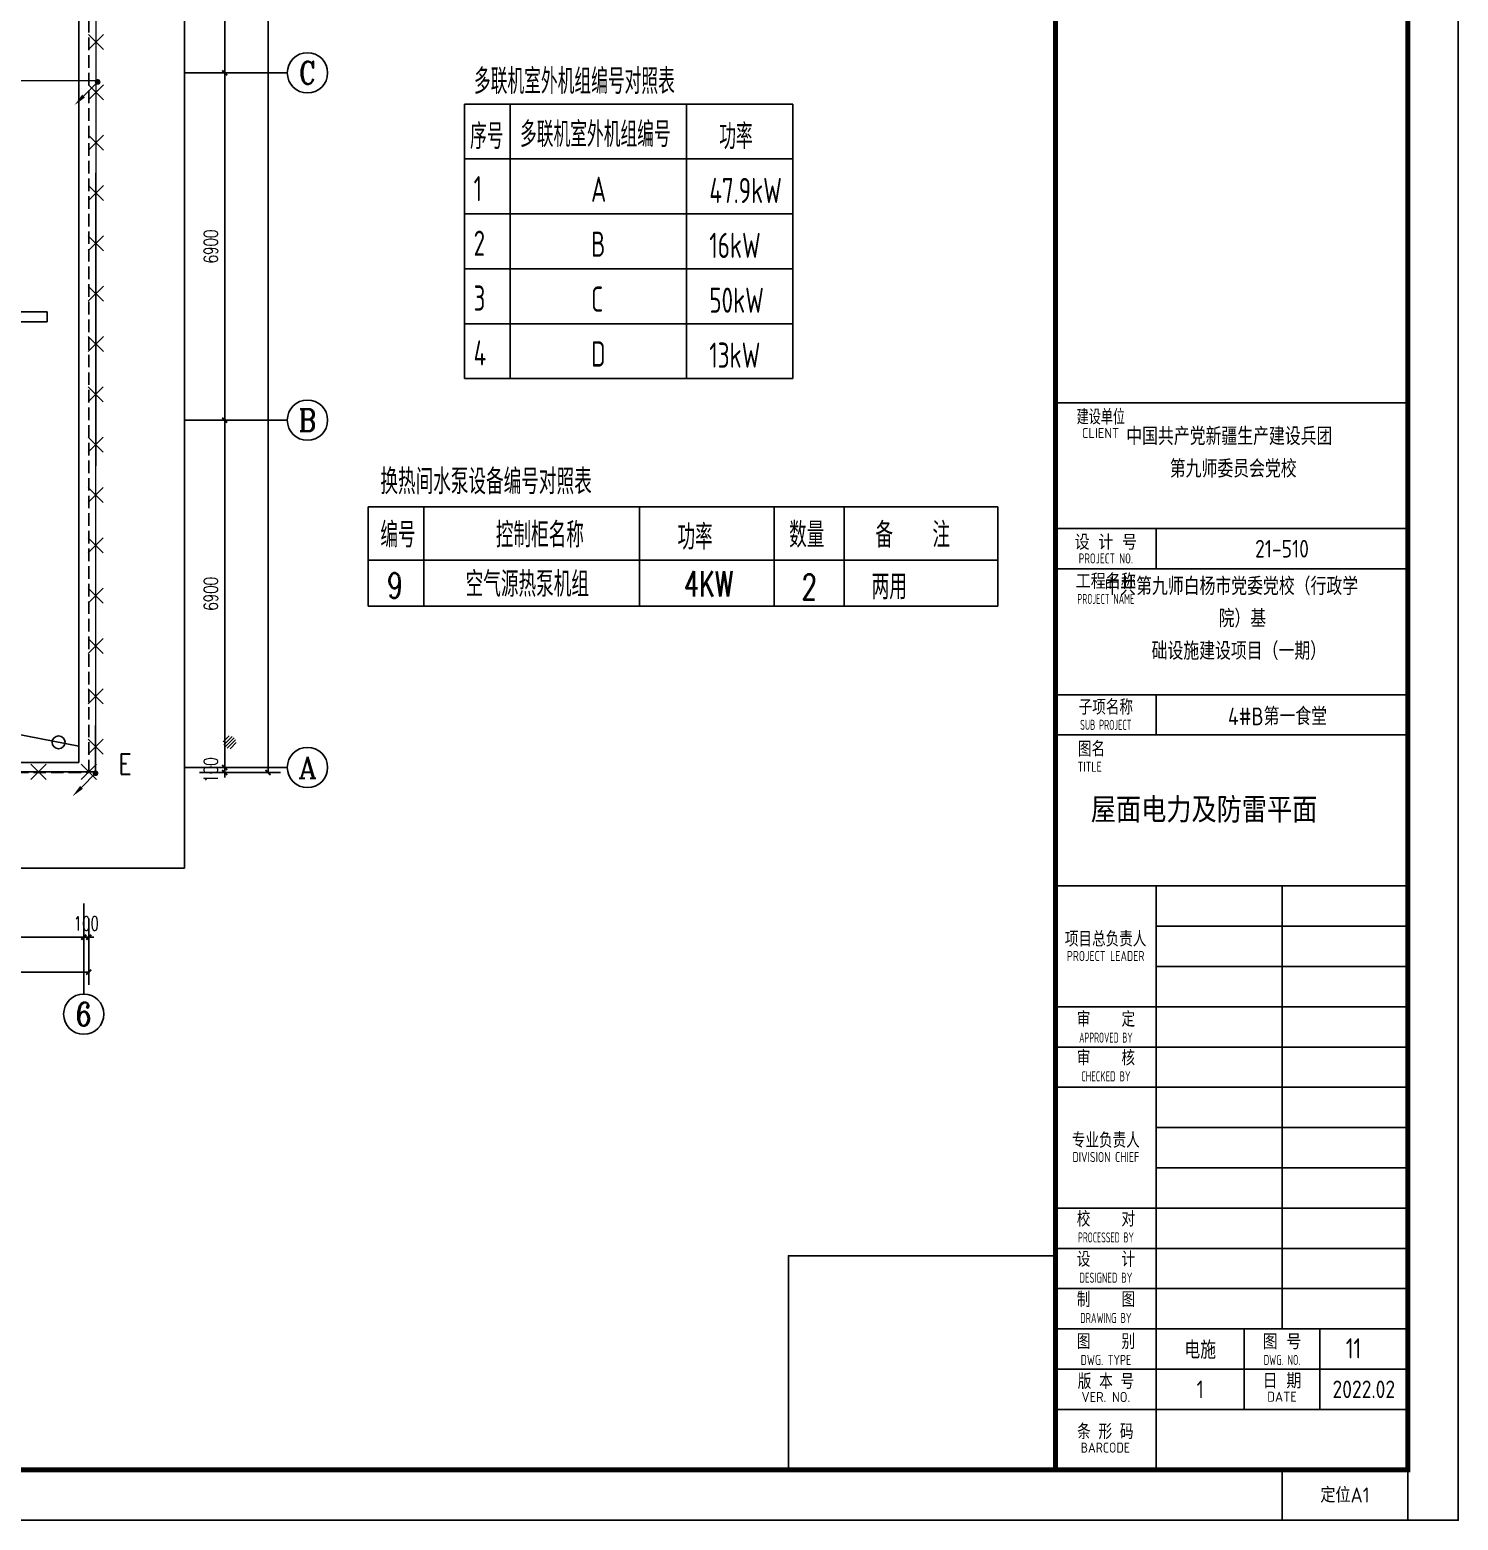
# Model space of a CAD drawing. Extents: x 2350667 to 3185789, y 309667 to 706270.
# Drawn here: x 2406391 to 2434767, y 309667 to 339276 of the extents above; entities that cross this region are included whole.
import ezdxf
from ezdxf.enums import TextEntityAlignment as Align

# ---------------------------------------------------------------- set-up
doc = ezdxf.new("R2010")
doc.units = 0
doc.header["$LTSCALE"] = 1000
doc.linetypes.add('DASH', pattern=[0.35, 0.25, -0.1])
for name, color, linetype in [('0-底图', 7, 'Continuous'), ('A-ANNO-DIMS', 3, 'Continuous'), ('AXIS', 3, 'Continuous'), ('AXIS_TEXT', 7, 'Continuous'), ('BTTK', 7, 'Continuous'), ('CABLETRAY', 4, 'Continuous'), ('LWIRE', 4, 'Continuous'), ('P-FLDR', 7, 'Continuous'), ('PUB_DIM', 3, 'Continuous'), ('PUB_TITLE', 4, 'Continuous'), ('SIG_TEXT', 7, 'Continuous'), ('TEL_SYMB', 3, 'Continuous'), ('TEL_TEXT', 7, 'Continuous'), ('W_DIM', 4, 'Continuous'), ('WIRE-避雷', 4, 'Continuous')]:
    doc.layers.add(name, color=color, linetype=linetype)
doc.layers.add('条形码', color=7, linetype='Continuous', plot=False)
doc.layers.add('验收章', color=7, linetype='Continuous', plot=False)
doc.styles.add('_TCH_AXIS', font='COMPLEX', dxfattribs={"bigfont": 'GBCBIG'})
doc.styles.add('_TEL_DIM', font='SIMPLEX', dxfattribs={"width": 0.8, "height": 3.5, "bigfont": 'HZTXT'})
doc.styles.add('A_DIM_T3', font='SIMPLEX', dxfattribs={"width": 0.7, "bigfont": 'HZ'})
doc.styles.add('COMPLEX', font='COMPLEX')
doc.styles.add('HZ', font='rs.shx', dxfattribs={"width": 0.8, "bigfont": 'hztxt.shx'})
doc.styles.add('HZ(TK)', font='geniso.shx', dxfattribs={"width": 0.9, "bigfont": 'hztxt.shx'})
doc.styles.add('HZTXT', font='tssdeng.shx', dxfattribs={"width": 0.7, "bigfont": 'tssdchn.shx'})
doc.styles.get("Standard").update_dxf_attribs({"font": 'geniso.shx', "bigfont": 'hztxt.shx'})
doc.styles.add('TG_LINETYPE', font='SIMPLEX', dxfattribs={"width": 0.8, "height": 5, "bigfont": 'HZTXT'})
doc.styles.add('中西文等高字体', font='tssdeng.shx', dxfattribs={"width": 0.8, "bigfont": 'tssdchn.shx'})
doc.linetypes.add('TG_／暗', pattern='A,2,-0.21,["/",TG_LINETYPE,S=0.05,R=-8.594367,X=-0.2,Y=-0.04],0', length=2.21)
doc.dimstyles.new('_TCH_ARCH&&100', dxfattribs={"dimtxt": 280, "dimasz": 100, "dimexe": 250, "dimexo": 300, "dimgap": 135, "dimtad": 1, "dimdec": 0, "dimzin": 0, "dimdsep": 46, "dimtxsty": 'A_DIM_T3', "dimblk": 'ARCHTICK', "dimcen": 0.09, "dimclrt": 7, "dimazin": 2, "dimtfac": 1, "dimtdec": 0, "dimtix": 1, "dimtmove": 2, "dimatfit": 3, "dimfxl": 150, "dimtolj": 1, "dimtzin": 0, "dimarcsym": 0})

# ---------------------------------------------------------------- blocks, each defined once
blk = doc.blocks.new('vhtemplate_2020年新竖式图框_A1')
at = {"layer": 'BTTK'}
for p, q in [((831, 222), (761, 222)), ((831, 197), (761, 197)), ((781, 197), (781, 189)), ((831, 189), (761, 189)), ((831, 164), (761, 164)), ((781, 164), (781, 156)), ((831, 156), (761, 156)), ((831, 126), (761, 126)), ((781, 126), (781, 10)), ((806, 126), (806, 38)), ((831, 118), (781, 118)), ((831, 110), (781, 110)), ((831, 102), (761, 102)), ((831, 94), (761, 94)), ((831, 86), (761, 86)), ((831, 78), (781, 78)), ((831, 70), (781, 70)), ((831, 62), (761, 62)), ((831, 54), (761, 54)), ((831, 46), (761, 46)), ((831, 38), (761, 38)), ((798.5, 38), (798.5, 22)), ((813.5, 38), (813.5, 22)), ((831, 30), (761, 30)), ((831, 22), (761, 22))]:
    blk.add_line(p, q, dxfattribs=at)
at = {"layer": 'PUB_TITLE', "color": 7}
blk.add_lwpolyline([(0, 594), (841, 594), (841, 0), (0, 0)], close=True, dxfattribs=at)
at = {"layer": 'PUB_TITLE', "const_width": 1}
blk.add_lwpolyline([(25, 10), (831, 10), (831, 584), (25, 584)], close=True, dxfattribs=at)
blk.add_lwpolyline([(761, 10), (761, 584)], dxfattribs=at)
at = {"layer": '条形码'}
blk.add_lwpolyline([(781, 22), (831, 22), (831, 10), (781, 10)], close=True, dxfattribs=at)
at = {"layer": '验收章'}
for points in [[(761, 10), (707.93, 10), (707.93, 52.53), (761, 52.53)], [(806, 10), (831, 10), (831, 0), (806, 0)]]:
    blk.add_lwpolyline(points, close=True, dxfattribs=at)
at = {"layer": 'BTTK', "style": 'HZ(TK)'}
for s, height, width, p in [('建设单位', 3, 0.8, (770.01, 219.17)), ('PROJECT NO.', 2, 0.75, (771, 191.07)), ('PROJECT NAME', 2, 0.65, (771, 183.03)), ('子项名称', 3, 0.9, (771, 161.52)), ('SUB PROJECT', 2, 0.65, (771, 158.01)), ('项目总负责人', 3, 0.9, (770.96, 115.45)), ('PROJECT LEADER', 2, 0.8, (770.96, 112.09)), ('审    定', 3, 0.9, (771.02, 99.52)), ('APPROVED BY', 2, 0.6, (771.02, 95.87)), ('审    核', 3, 0.9, (771.02, 91.83)), ('CHECKED BY', 2, 0.7, (771.02, 88.18)), ('专业负责人', 3, 0.9, (771, 75.48)), ('DIVISION CHIEF', 2, 0.8, (771, 72.15)), ('校    对', 3, 0.9, (771.02, 59.83)), ('PROCESSED BY', 2, 0.6, (771.02, 56.17)), ('设    计', 3, 0.9, (771.02, 51.83)), ('DESIGNED BY', 2, 0.7, (771.02, 48.17)), ('制    图', 3, 0.9, (771.02, 43.83)), ('DRAWING BY', 2, 0.7, (771.02, 40.17)), ('图    别', 3, 0.9, (771.02, 35.5)), ('DWG. TYPE', 2, 0.8, (771.02, 31.84)), ('DWG. NO.', 2, 0.7, (806, 31.84)), ('版 本 号', 3, 0.9, (771.02, 27.57)), ('条 形 码', 3, 0.9, (770.9, 17.6)), ('BARCODE', 2, 0.95, (770.9, 14.42))]:
    blk.add_text(s, height=height, dxfattribs=dict(at, width=width)).set_placement(p, align=Align.MIDDLE_CENTER)
for s, height, p in [('CLIENT', 2, (769.95, 215.99)), ('设 计 号', 3, (771, 194.28)), ('工程名称', 3, (771, 186.52)), ('图 号', 3, (806, 35.46)), ('日 期', 3, (806, 27.67)), ('VER. NO.', 2, (771, 24.48)), ('DATE', 2, (806, 24.52))]:
    blk.add_text(s, height=height, dxfattribs=at).set_placement(p, align=Align.MIDDLE_CENTER)
for s, height, width, p in [('图名', 3, 0.9, (765.46, 153.22)), ('TITLE', 2, 0.8, (765.4, 149.68))]:
    blk.add_text(s, height=height, dxfattribs=dict(at, width=width)).set_placement(p, align=Align.MIDDLE_LEFT)
at = {"layer": 'BTTK', "color": 4, "style": 'HZ(TK)', "width": 0.9}
for tag, p in [('合作单位', (796, 511.5)), ('建设单位', (796, 209.5)), ('工程名称', (796, 176.5)), ('子项名称', (806, 160)), ('图纸名称', (796, 141))]:
    blk.add_attdef(tag, text='', height=3.5, dxfattribs=at).set_placement(p, align=Align.MIDDLE_CENTER)
for tag, p in [('注册证书号', (808.5, 309.01)), ('注册印章号', (808.5, 301.01)), ('设计号', (806, 193)), ('图别', (789.75, 34)), ('图号', (822.25, 34)), ('版本号', (789.75, 26)), ('日期', (822.25, 26))]:
    blk.add_attdef(tag, text='', height=3.5, dxfattribs=at).set_placement(p, align=Align.MIDDLE)
at = {"layer": '验收章', "style": 'HZ(TK)'}
blk.add_text('定位A1', height=3, dxfattribs=at).set_placement((818.5, 5), align=Align.MIDDLE_CENTER)
blk = doc.blocks.new('$TelecSys$00000080')
for p, q in [((-0.7, -0.7), (0, 0)), ((0.104, 0.104), (0.104, 0.104)), ((-0.104, -0.104), (-0.104, -0.104))]:
    blk.add_line(p, q)
at = {"const_width": 0.142}
blk.add_lwpolyline([(0.071, 0, 1), (-0.071, 0, 1)], format="xyb", close=True, dxfattribs=at)
blk.add_solid([(-0.63, -0.77), (-0.77, -0.63), (-1.15, -1.15)])
at = {"width": 0.8, "flags": 9}
blk.add_attdef('A', (0, 0), '', height=0.00002, rotation=180, dxfattribs=at)
blk = doc.blocks.new('$TelecSys$00000009')
for p, q in [((-0.5, 0.5), (0.5, -0.5)), ((0.5, 0.5), (-0.5, -0.5))]:
    blk.add_line(p, q)
blk = doc.blocks.new("ghk'")
at = {"layer": 'W_DIM'}
for p, q in [((2413114, -173975), (2425619, -173975)), ((2413114, -173975), (2413114, -175949)), ((2414220, -173975), (2414220, -175949)), ((2418506, -173975), (2418506, -175949)), ((2421180, -173975), (2421180, -175949)), ((2422569, -173975), (2422569, -175949)), ((2425619, -173975), (2425619, -175949)), ((2413114, -175035), (2425619, -175035)), ((2413114, -175035), (2425619, -175035)), ((2413114, -175949), (2425619, -175949))]:
    blk.add_line(p, q, dxfattribs=at)
at = {"layer": 'W_DIM', "style": 'HZ', "width": 0.7}
for s, p in [('换热间水泵设备编号对照表', (2413355, -173725)), ('编号', (2413355, -174784)), ('控制柜名称 ', (2415649, -174784)), ('功率', (2419257, -174826)), ('数量', (2421475, -174784)), ('备   注', (2423190, -174785)), ('2', (2421725, -175814)), ('两用', (2423115, -175814))]:
    blk.add_text(s, height=500, dxfattribs=at).set_placement(p)
for s, p in [('9', (2413644, -175787)), ('空气源热泵机组', (2416274, -175763)), ('4KW', (2419873, -175755))]:
    blk.add_text(s, height=500, dxfattribs=at).set_placement(p, align=Align.CENTER)
blk = doc.blocks.new('_ArchTick')
at = {"color": 0, "linetype": 'ByBlock', "const_width": 0.4}
blk.add_lwpolyline([(-0.5, -0.5), (0.5, 0.5)], dxfattribs=at)
blk = doc.blocks.new('*D819')
at = {"layer": 'A-ANNO-DIMS', "color": 0, "lineweight": -2, "transparency": 16777216}
for p, q in [((2843352, -76993), (2843352, -76893)), ((2842852, -76993), (2843602, -76993)), ((2842852, -77093), (2843602, -77093)), ((2843352, -77093), (2843352, -76993)), ((2843352, -77093), (2843352, -77193))]:
    blk.add_line(p, q, dxfattribs=at)
at = {"layer": 'Defpoints', "color": 0, "transparency": 16777216}
for p in [(2842552, -76993), (2842552, -77093), (2843352, -76993)]:
    blk.add_point(p, dxfattribs=at)
at = {"layer": 'A-ANNO-DIMS', "color": 0, "lineweight": -2, "transparency": 16777216, "xscale": 100, "yscale": 100, "zscale": 100}
for p, rotation in [((2843352, -76993), 270), ((2843352, -77093), 90)]:
    blk.add_blockref('_ArchTick', p, dxfattribs=dict(at, rotation=rotation))
at = {"layer": 'A-ANNO-DIMS', "color": 7, "transparency": 16777216, "insert": (2843077, -77043), "char_height": 280, "attachment_point": 5, "rotation": 90, "style": 'A_DIM_T3'}
blk.add_mtext('\\A1;100', dxfattribs=at)
blk = doc.blocks.new('*D820')
at = {"layer": 'A-ANNO-DIMS', "color": 0, "lineweight": -2, "transparency": 16777216}
for p, q in [((2842852, -70093), (2843602, -70093)), ((2843352, -76993), (2843352, -70093)), ((2842852, -76993), (2843602, -76993))]:
    blk.add_line(p, q, dxfattribs=at)
at = {"layer": 'Defpoints', "color": 0, "transparency": 16777216}
for p in [(2842552, -70093), (2843352, -70093), (2842552, -76993)]:
    blk.add_point(p, dxfattribs=at)
at = {"layer": 'A-ANNO-DIMS', "color": 0, "lineweight": -2, "transparency": 16777216, "xscale": 100, "yscale": 100, "zscale": 100}
for p, rotation in [((2843352, -70093), 90), ((2843352, -76993), 270)]:
    blk.add_blockref('_ArchTick', p, dxfattribs=dict(at, rotation=rotation))
at = {"layer": 'A-ANNO-DIMS', "color": 7, "transparency": 16777216, "insert": (2843077, -73543), "char_height": 280, "attachment_point": 5, "rotation": 90, "style": 'A_DIM_T3'}
blk.add_mtext('\\A1;6900', dxfattribs=at)
blk = doc.blocks.new('*D821')
at = {"layer": 'A-ANNO-DIMS', "color": 0, "lineweight": -2, "transparency": 16777216}
for p, q in [((2842852, -63193), (2843602, -63193)), ((2843352, -70093), (2843352, -63193)), ((2842852, -70093), (2843602, -70093))]:
    blk.add_line(p, q, dxfattribs=at)
at = {"layer": 'Defpoints', "color": 0, "transparency": 16777216}
for p in [(2842552, -63193), (2843352, -63193), (2842552, -70093)]:
    blk.add_point(p, dxfattribs=at)
at = {"layer": 'A-ANNO-DIMS', "color": 0, "lineweight": -2, "transparency": 16777216, "xscale": 100, "yscale": 100, "zscale": 100}
for p, rotation in [((2843352, -63193), 90), ((2843352, -70093), 270)]:
    blk.add_blockref('_ArchTick', p, dxfattribs=dict(at, rotation=rotation))
at = {"layer": 'A-ANNO-DIMS', "color": 7, "transparency": 16777216, "insert": (2843077, -66643), "char_height": 280, "attachment_point": 5, "rotation": 90, "style": 'A_DIM_T3'}
blk.add_mtext('\\A1;6900', dxfattribs=at)
blk = doc.blocks.new('*D822')
at = {"layer": 'A-ANNO-DIMS', "color": 0, "lineweight": -2, "transparency": 16777216}
for p, q in [((2842852, -55993), (2843602, -55993)), ((2843352, -63193), (2843352, -55993)), ((2842852, -63193), (2843602, -63193))]:
    blk.add_line(p, q, dxfattribs=at)
at = {"layer": 'Defpoints', "color": 0, "transparency": 16777216}
for p in [(2842552, -55993), (2843352, -55993), (2842552, -63193)]:
    blk.add_point(p, dxfattribs=at)
at = {"layer": 'A-ANNO-DIMS', "color": 0, "lineweight": -2, "transparency": 16777216, "xscale": 100, "yscale": 100, "zscale": 100}
for p, rotation in [((2843352, -55993), 90), ((2843352, -63193), 270)]:
    blk.add_blockref('_ArchTick', p, dxfattribs=dict(at, rotation=rotation))
at = {"layer": 'A-ANNO-DIMS', "color": 7, "transparency": 16777216, "insert": (2843077, -59593), "char_height": 280, "attachment_point": 5, "rotation": 90, "style": 'A_DIM_T3'}
blk.add_mtext('\\A1;7200', dxfattribs=at)
blk = doc.blocks.new('*D826')
at = {"layer": 'Defpoints', "color": 0, "transparency": 16777216}
for p in [(2842552, -42093), (2844213, -42093), (2842552, -77093)]:
    blk.add_point(p, dxfattribs=at)
at = {"layer": 'PUB_DIM', "color": 0, "lineweight": -2, "transparency": 16777216}
for p, q in [((2842852, -42093), (2844463, -42093)), ((2844213, -77093), (2844213, -42093)), ((2842852, -77093), (2844463, -77093))]:
    blk.add_line(p, q, dxfattribs=at)
at = {"layer": 'PUB_DIM', "color": 0, "lineweight": -2, "transparency": 16777216, "xscale": 100, "yscale": 100, "zscale": 100}
for p, rotation in [((2844213, -42093), 90), ((2844213, -77093), 270)]:
    blk.add_blockref('_ArchTick', p, dxfattribs=dict(at, rotation=rotation))
at = {"layer": 'PUB_DIM', "color": 7, "transparency": 16777216, "insert": (2843938, -59593), "char_height": 280, "attachment_point": 5, "rotation": 90, "style": 'A_DIM_T3'}
blk.add_mtext('\\A1;35000', dxfattribs=at)
blk = doc.blocks.new('*D832')
at = {"layer": 'A-ANNO-DIMS', "color": 0, "lineweight": -2, "transparency": 16777216}
for p, q in [((2833652, -79994), (2833652, -80617)), ((2840552, -79994), (2840552, -80617)), ((2833652, -80367), (2840552, -80367))]:
    blk.add_line(p, q, dxfattribs=at)
at = {"layer": 'Defpoints', "color": 0, "transparency": 16777216}
for p in [(2833652, -79694), (2840552, -79694), (2840552, -80367)]:
    blk.add_point(p, dxfattribs=at)
at = {"layer": 'A-ANNO-DIMS', "color": 0, "lineweight": -2, "transparency": 16777216, "xscale": 100, "yscale": 100, "zscale": 100, "rotation": 180}
blk.add_blockref('_ArchTick', (2833652, -80367), dxfattribs=at)
at = {"layer": 'A-ANNO-DIMS', "color": 0, "lineweight": -2, "transparency": 16777216, "xscale": 100, "yscale": 100, "zscale": 100}
blk.add_blockref('_ArchTick', (2840552, -80367), dxfattribs=at)
at = {"layer": 'A-ANNO-DIMS', "color": 7, "transparency": 16777216, "insert": (2837102, -80092), "char_height": 280, "attachment_point": 5, "style": 'A_DIM_T3'}
blk.add_mtext('\\A1;6900', dxfattribs=at)
blk = doc.blocks.new('*D833')
at = {"layer": 'A-ANNO-DIMS', "color": 0, "lineweight": -2, "transparency": 16777216}
for p, q in [((2840552, -79994), (2840552, -80617)), ((2840652, -79994), (2840652, -80617)), ((2840552, -80367), (2840452, -80367)), ((2840552, -80367), (2840652, -80367)), ((2840652, -80367), (2840752, -80367))]:
    blk.add_line(p, q, dxfattribs=at)
at = {"layer": 'Defpoints', "color": 0, "transparency": 16777216}
for p in [(2840552, -79694), (2840652, -79694), (2840652, -80367)]:
    blk.add_point(p, dxfattribs=at)
at = {"layer": 'A-ANNO-DIMS', "color": 0, "lineweight": -2, "transparency": 16777216, "xscale": 100, "yscale": 100, "zscale": 100}
blk.add_blockref('_ArchTick', (2840552, -80367), dxfattribs=at)
at = {"layer": 'A-ANNO-DIMS', "color": 0, "lineweight": -2, "transparency": 16777216, "xscale": 100, "yscale": 100, "zscale": 100, "rotation": 180}
blk.add_blockref('_ArchTick', (2840652, -80367), dxfattribs=at)
at = {"layer": 'A-ANNO-DIMS', "color": 7, "transparency": 16777216, "insert": (2840602, -80092), "char_height": 280, "attachment_point": 5, "style": 'A_DIM_T3'}
blk.add_mtext('\\A1;100', dxfattribs=at)
blk = doc.blocks.new('*D841')
at = {"layer": 'Defpoints', "color": 0, "transparency": 16777216}
for p in [(2805952, -79694), (2840652, -79694), (2840652, -81059)]:
    blk.add_point(p, dxfattribs=at)
at = {"layer": 'PUB_DIM', "color": 0, "lineweight": -2, "transparency": 16777216}
for p, q in [((2805952, -79994), (2805952, -81309)), ((2840652, -79994), (2840652, -81309)), ((2805952, -81059), (2840652, -81059))]:
    blk.add_line(p, q, dxfattribs=at)
at = {"layer": 'PUB_DIM', "color": 0, "lineweight": -2, "transparency": 16777216, "xscale": 100, "yscale": 100, "zscale": 100, "rotation": 180}
blk.add_blockref('_ArchTick', (2805952, -81059), dxfattribs=at)
at = {"layer": 'PUB_DIM', "color": 0, "lineweight": -2, "transparency": 16777216, "xscale": 100, "yscale": 100, "zscale": 100}
blk.add_blockref('_ArchTick', (2840652, -81059), dxfattribs=at)
at = {"layer": 'PUB_DIM', "color": 7, "transparency": 16777216, "insert": (2823302, -80784), "char_height": 280, "attachment_point": 5, "style": 'A_DIM_T3'}
blk.add_mtext('\\A1;34700', dxfattribs=at)
blk = doc.blocks.new('_AXISO')
blk.add_circle((0, 0), 0.5)
at = {"layer": 'AXIS_TEXT', "style": 'COMPLEX', "width": 1.041667}
blk.add_attdef('A', text='', height=0.56, dxfattribs=at).set_placement((-0.25, -0.28), (0.25, -0.28), align=Align.FIT)
blk = doc.blocks.new('hjkhk')
at = {"layer": 'P-FLDR'}
h = blk.add_hatch(dxfattribs=at)
h.set_pattern_fill('ANSI31', color=256, scale=30)
h.set_pattern_definition([(45, (2043317.495, 364748.18), (-33.6759605, 33.6759605), [])])
edge = h.paths.add_edge_path()
edge.add_arc((2809952.3, -42692.9), 128, 0, 360)
edge = h.paths.add_edge_path()
edge.add_arc((2823912.8, -42692.9), 128, 0, 360)
edge = h.paths.add_edge_path()
edge.add_arc((2843452.3, -42692.9), 128, 0, 360)
edge = h.paths.add_edge_path()
edge.add_arc((2843452.3, -76492.9), 128, 0, 360)
edge = h.paths.add_edge_path()
edge.add_arc((2823912.8, -76492.9), 128, 0, 360)
edge = h.paths.add_edge_path()
edge.add_arc((2809952.3, -76492.9), 128, 0, 360)
for points in [[(2804052.3, -40192.9), (2842552.3, -40192.9), (2842552.3, -78992.9), (2804052.3, -78992.9)], [(2806152.3, -76892.9), (2840452.3, -76892.9), (2840452.3, -42292.9), (2806152.3, -42292.9)]]:
    blk.add_lwpolyline(points, close=True)
at = {"linetype": 'DASH'}
blk.add_lwpolyline([(2805952.3, -77092.9), (2840652.3, -77092.9), (2840652.3, -42092.9), (2805952.3, -42092.9)], close=True, dxfattribs=at)
blk.add_lwpolyline([(2806152.3, -76570.3), (2813532.5, -74587.3), (2820516.8, -76492.1), (2830282.5, -74587.3), (2840452.3, -76570.3)])
blk.add_circle((2840052.3, -76492.9), 128)
at = {"layer": 'AXIS'}
for p, q in [((2842552.3, -63192.9), (2844596.7, -63192.9)), ((2842552.3, -70092.9), (2844596.7, -70092.9)), ((2842552.3, -76992.9), (2844596.7, -76992.9)), ((2840552.3, -79693.6), (2840552.3, -81493.6))]:
    blk.add_line(p, q, dxfattribs=at)
ref = blk.add_blockref('_AXISO', (2844996.7, -63192.9), dxfattribs=dict(at, xscale=800, yscale=800, zscale=800))
ref.add_attrib('A', 'C', dxfattribs={"layer": 'AXIS_TEXT', "height": 455.7, "style": '_TCH_AXIS'}).set_placement((2844834, -63420.7), (2845159.4, -63420.7), align=Align.FIT)
ref = blk.add_blockref('_AXISO', (2844996.7, -70092.9), dxfattribs=dict(at, xscale=800, yscale=800, zscale=800))
ref.add_attrib('A', 'B', dxfattribs={"layer": 'AXIS_TEXT', "height": 435.3, "style": '_TCH_AXIS'}).set_placement((2844820.5, -70310.5), (2845172.9, -70310.5), align=Align.FIT)
ref = blk.add_blockref('_AXISO', (2844996.7, -76992.9), dxfattribs=dict(at, xscale=800, yscale=800, zscale=800))
ref.add_attrib('A', 'A', dxfattribs={"layer": 'AXIS_TEXT', "height": 425.2, "style": '_TCH_AXIS'}).set_placement((2844814.5, -77205.5), (2845178.9, -77205.5), align=Align.FIT)
ref = blk.add_blockref('_AXISO', (2840552.3, -81893.6), dxfattribs=dict(at, xscale=800, yscale=800, zscale=800))
ref.add_attrib('A', '6', dxfattribs={"layer": 'AXIS_TEXT', "height": 465.9, "style": '_TCH_AXIS'}).set_placement((2840397, -82126.6), (2840707.7, -82126.6), align=Align.FIT)
at = {"layer": 'A-ANNO-DIMS'}
for p1, p2, distance, picture, middle in [((2842552.3, -63192.9), (2842552.3, -55992.9), -800, '*D822', (2843077.3, -59592.9)), ((2842552.3, -70092.9), (2842552.3, -63192.9), -800, '*D821', (2843077.3, -66642.9)), ((2842552.3, -76992.9), (2842552.3, -70092.9), -800, '*D820', (2843077.3, -73542.9)), ((2842552.3, -77092.9), (2842552.3, -76992.9), -800, '*D819', (2843077.3, -77042.9)), ((2833652.3, -79693.6), (2840552.3, -79693.6), -673.6, '*D832', (2837102.3, -80092.2)), ((2840552.3, -79693.6), (2840652.3, -79693.6), -673.6, '*D833', (2840602.3, -80092.2))]:
    dim = blk.add_aligned_dim(p1=p1, p2=p2, distance=distance, dimstyle='_TCH_ARCH&&100', dxfattribs=at)
    dim.commit()
    dim.dimension.update_dxf_attribs({"geometry": picture, "text_midpoint": middle})
at = {"layer": 'PUB_DIM'}
for p1, p2, distance, picture, middle in [((2842552.3, -77092.9), (2842552.3, -42092.9), -1661, '*D826', (2843938.4, -59592.9)), ((2805952.3, -79693.6), (2840652.3, -79693.6), -1365.2, '*D841', (2823302.3, -80783.8))]:
    dim = blk.add_aligned_dim(p1=p1, p2=p2, distance=distance, dimstyle='_TCH_ARCH&&100', dxfattribs=at)
    dim.commit()
    dim.dimension.update_dxf_attribs({"geometry": picture, "text_midpoint": middle})

msp = doc.modelspace()

# ---------------------------------------------------------------- linework, layer by layer
at = {"layer": 'BTTK', "color": 0}
for p, q in [((2415026, 332347, -7), (2415026, 337802, -7)), ((2415026, 337802, -7), (2421549, 337802, -7)), ((2415935, 332347, -7), (2415935, 337802, -7)), ((2419438, 332347, -7), (2419438, 337802, -7)), ((2419438, 332347, -7), (2419438, 337802, -7)), ((2421549, 332347, -7), (2421549, 337802, -7)), ((2415026, 336711, -7), (2421549, 336711, -7)), ((2415026, 335620, -7), (2421549, 335620, -7)), ((2415026, 334529, -7), (2421549, 334529, -7)), ((2415026, 333438, -7), (2421549, 333438, -7)), ((2415026, 332347, -7), (2421549, 332347, -7))]:
    msp.add_line(p, q, dxfattribs=at)
at = {"layer": 'CABLETRAY'}
for p, q in [((2395215, 333672), (2406734, 333672)), ((2406734, 333472), (2395215, 333472)), ((2406734, 333672), (2406734, 333472))]:
    msp.add_line(p, q, dxfattribs=at)
at = {"layer": 'WIRE-避雷', "const_width": 30}
msp.add_lwpolyline([(2373064, 324539), (2407697, 324535), (2407718, 359352), (2373025, 359355)], dxfattribs=at)
at = {"layer": 'WIRE-避雷', "color": 4, "linetype": 'TG_／暗', "const_width": 30}
msp.add_lwpolyline([(2399034, 338267), (2407755, 338267)], dxfattribs=at)

# ---------------------------------------------------------------- block references
at = {"layer": '0-底图'}
ref = msp.add_blockref('vhtemplate_2020年新竖式图框_A1', (2350667, 309667), dxfattribs=dict(at, xscale=100, yscale=100, zscale=100))
ref.add_attrib('日期', '2022.02', dxfattribs={"layer": 'BTTK', "color": 4, "height": 350, "style": 'HZ(TK)', "width": 0.9}).set_placement((2432892, 312267), align=Align.MIDDLE)
ref.add_attrib('版本号', '1', dxfattribs={"layer": 'BTTK', "color": 4, "height": 350, "style": 'HZ(TK)', "width": 0.9}).set_placement((2429642, 312267), align=Align.MIDDLE)
ref.add_attrib('图别', '电施', dxfattribs={"layer": 'BTTK', "color": 4, "height": 350, "style": 'HZ(TK)', "width": 0.9}).set_placement((2429642, 313067), align=Align.MIDDLE)
ref.add_attrib('设计号', '21-510', dxfattribs={"layer": 'BTTK', "color": 4, "height": 350, "style": 'HZ(TK)', "width": 0.9}).set_placement((2431267, 328967), align=Align.MIDDLE)
ref.add_attrib('子项名称_001', '4#B第一食堂', (2430194, 325461), dxfattribs={"layer": 'BTTK', "color": 4, "height": 350, "style": 'HZ(TK)', "width": 0.9})
ref.add_attrib('工程名称_001', '中共第九师白杨市党委党校（行政学', (2427739, 328046), dxfattribs={"layer": 'BTTK', "color": 4, "height": 350, "style": 'HZ(TK)', "width": 0.9})
ref.add_attrib('建设单位_001', '中国共产党新疆生产建设兵团', (2428173, 331025), dxfattribs={"layer": 'BTTK', "color": 4, "height": 350, "style": 'HZ(TK)', "width": 0.9})
ref.add_attrib('工程名称_002', '院）基', (2430007, 327404), dxfattribs={"layer": 'BTTK', "color": 4, "height": 350, "style": 'HZ(TK)', "width": 0.9})
ref.add_attrib('工程名称_003', '础设施建设项目（一期）', (2428677, 326760), dxfattribs={"layer": 'BTTK', "color": 4, "height": 350, "style": 'HZ(TK)', "width": 0.9})
ref.add_attrib('建设单位_002', '第九师委员会党校', (2429038, 330380), dxfattribs={"layer": 'BTTK', "color": 4, "height": 350, "style": 'HZ(TK)', "width": 0.9})
for name, p in [('hjkhk', (-433090, 401614)), ("ghk'", (0, 503775))]:
    msp.add_blockref(name, p, dxfattribs=at)
at = {"layer": 'LWIRE', "xscale": 300, "yscale": 300, "zscale": 300}
for p, rotation in [((2407706, 339035), 89.96542700797397), ((2407705, 338035), 89.96542700797397), ((2407704, 337035), 89.96542700797397), ((2407704, 336035), 89.96542700797397), ((2407703, 335035), 89.96542700797397), ((2407703, 334035), 89.96542700797397), ((2407702, 333035), 89.96542700797397), ((2407701, 332035), 89.96542700797397), ((2407701, 331035), 89.96542700797397), ((2407700, 330035), 89.96542700797397), ((2407700, 329035), 89.96542700797397), ((2407699, 328035), 89.96542700797397), ((2407698, 327035), 89.96542700797397), ((2407698, 326035), 89.96542700797397), ((2407697, 325035), 89.96542700797397), ((2406564, 324535), 359.9931364806781), ((2407564, 324535), 359.9931364806781)]:
    msp.add_blockref('$TelecSys$00000009', p, dxfattribs=dict(at, rotation=rotation))
at = {"layer": 'LWIRE', "xscale": 400, "yscale": 400, "zscale": 400}
for p in [(2407739, 338240), (2407697, 324506)]:
    msp.add_blockref('$TelecSys$00000080', p, dxfattribs=at)

# ---------------------------------------------------------------- texts
at = {"layer": 'BTTK', "color": 0, "style": '中西文等高字体', "width": 0.7}
for s, p in [('多联机室外机组编号对照表', (2415215, 338002)), ('序号', (2415137, 336909, -7)), ('多联机室外机组编号', (2416130, 336948, -7)), ('功率', (2420087, 336905, -7)), ('1', (2415207, 335871, -7)), ('2', (2415207, 334787, -7)), ('3', (2415207, 333696, -7)), ('4', (2415207, 332606, -7))]:
    msp.add_text(s, height=500, dxfattribs=at).set_placement(p)
at = {"layer": 'BTTK', "style": '中西文等高字体', "width": 0.7}
for s, p in [('A', (2417541, 335858, -7)), ('47.9kW', (2419890, 335835, -7)), ('B', (2417541, 334767, -7)), ('16kW', (2419890, 334744, -7)), ('C', (2417541, 333676, -7)), ('50kW', (2419890, 333654, -7)), ('D', (2417541, 332586, -7)), ('13kW', (2419890, 332563, -7))]:
    msp.add_text(s, height=500, dxfattribs=at).set_placement(p)
at = {"layer": 'SIG_TEXT', "color": 0, "style": 'HZTXT', "width": 0.8}
msp.add_text('11', height=400, dxfattribs=at).set_placement((2432535, 312881))
at = {"layer": 'TEL_SYMB', "color": 7}
msp.add_text('屋面电力及防雷平面', height=500, dxfattribs=at).set_placement((2427469, 323526))
at = {"layer": 'TEL_TEXT', "style": '_TEL_DIM', "width": 0.8}
msp.add_text('E', height=400, dxfattribs=at).set_placement((2408149, 324491))

doc.saveas('drawing.dxf')
